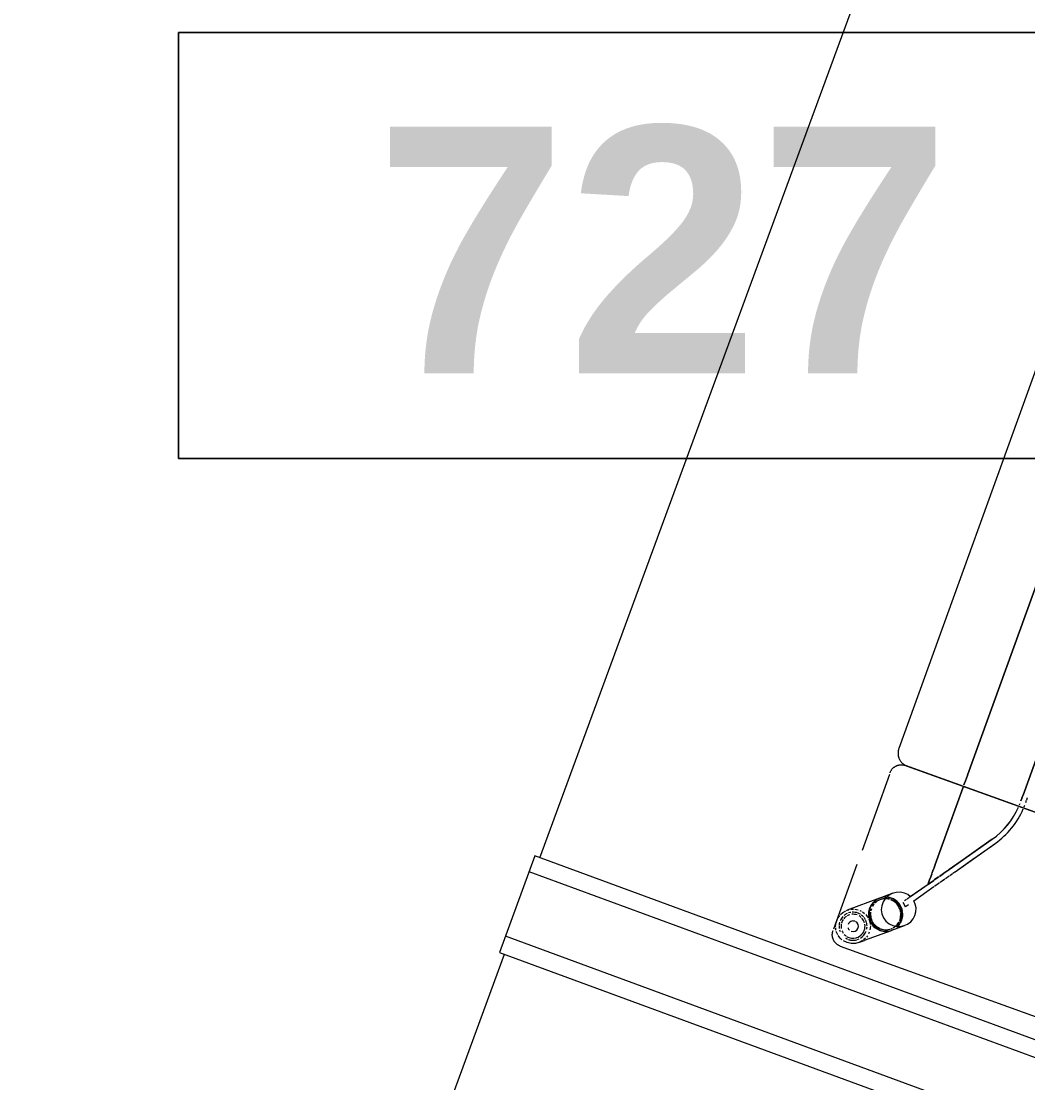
# Model space of a CAD drawing. Header units: inches. Extents: x -2349 to 1043, y -456 to 2193.
# Drawn here: x -86.7 to -50.02, y 388.61 to 427.31 of the extents above; entities that cross this region are included whole.
import ezdxf

# ---------------------------------------------------------------- set-up
doc = ezdxf.new("R2010")
doc.units = ezdxf.units.IN
doc.header["$MEASUREMENT"] = 0
for name, color, linetype, lineweight in [('A-AREA-IDEN', 2, 'Continuous', 9), ('A-DETL', 90, 'Continuous', 9), ('A-WALL', 113, 'Continuous', 13), ('A-WALL-PATT', 111, 'Continuous', 13), ('I-FURN', 30, 'Continuous', 9), ('I-WALL', 2, 'Continuous', 13)]:
    doc.layers.add(name, color=color, linetype=linetype, lineweight=lineweight)
doc.styles.add('Swis721 Lt BT_B', font='', dxfattribs={"height": 9})
doc.styles.get('Swis721 Lt BT_B').set_extended_font_data('Swis721 Lt BT', bold=True)
pattern_1 = [(0, (0, 0), (30.72, 7.68), [1.267, -21.773, 1.267, -21.773, -122.88]), (0, (0, 0), (30.72, 7.68), [-46.08, 1.267, -44.813, 1.267, -21.773, -53.76]), (0, (0, 0), (30.72, 7.68), [-115.2, 1.267, -14.093, 1.267, -37.133]), (120, (11.52, 3.84), (-22.01108, 22.7643), [1.267, -21.773, 1.267, -21.773, -122.88]), (120, (11.52, 3.84), (-22.01108, 22.7643), [-46.08, 1.267, -44.813, 1.267, -21.773, -53.76]), (120, (11.52, 3.84), (-22.01108, 22.7643), [-115.2, 1.267, -14.093, 1.267, -37.133]), (240, (15.36, 19.2), (-8.70892, -30.4443), [1.267, -21.773, 1.267, -21.773, -122.88]), (240, (15.36, 19.2), (-8.70892, -30.4443), [-46.08, 1.267, -44.813, 1.267, -21.773, -53.76]), (240, (15.36, 19.2), (-8.70892, -30.4443), [-115.2, 1.267, -14.093, 1.267, -37.133])]

# ---------------------------------------------------------------- blocks, each defined once
blk = doc.blocks.new('HighTower_Tombolo_2SeatSofa - HT3620-V28-7TH FLOOR POWER _ SIGNAL')
at = {"layer": 'I-FURN'}
for p, q in [((25.562, 12.248), (0.438, 12.248)), ((25.369, 12.042), (25.52, 12.026)), ((25.666, 12.235), (25.683, 12.231)), ((24.798, 11.748), (24.004, 11.075)), ((24.757, 11.554), (24.777, 11.619)), ((24.793, 11.659), (24.841, 11.747)), ((24.951, 11.877), (24.803, 11.752)), ((24.866, 11.784), (24.951, 11.877)), ((24.951, 11.877), (24.966, 11.89)), ((25.788, 11.89), (25.88, 11.79)), ((25.907, 11.749), (25.944, 11.68)), ((25.959, 11.645), (25.989, 11.541)), ((26, 9.247), (26, 11.748)), ((24.739, 11.41), (24.743, 11.479)), ((24.754, 11.266), (24.743, 11.327)), ((24.78, 11.181), (24.759, 11.244)), ((25.989, 11.303), (25.959, 11.199)), ((25.996, 11.498), (25.996, 11.346)), ((23.991, 11.064), (23.61, 10.741)), ((24.041, 11.032), (24.027, 11.02)), ((24.85, 11.047), (24.799, 11.137)), ((24.812, 10.121), (25.773, 10.936)), ((24.925, 10.96), (24.852, 11.046)), ((25.008, 10.892), (24.951, 10.935)), ((25.076, 10.851), (25.018, 10.885)), ((25.651, 10.854), (25.61, 10.835)), ((25.771, 10.934), (25.714, 10.891)), ((25.788, 10.948), (25.773, 10.936)), ((25.874, 11.043), (25.812, 10.971)), ((25.889, 11.063), (25.875, 11.044)), ((25.944, 11.163), (25.891, 11.067)), ((25.219, 10.8), (25.135, 10.825)), ((25.336, 10.784), (25.279, 10.789)), ((25.52, 10.804), (25.394, 10.784)), ((25.605, 10.833), (25.564, 10.817)), ((23.816, 10.086), (23.741, 9.979)), ((23.816, 10.086), (23.741, 9.979)), ((24.418, 9.788), (24.798, 10.11)), ((24.762, 10.153), (24.775, 10.165)), ((23.603, 9.781), (23.089, 9.048)), ((23.603, 9.781), (23.089, 9.048)), ((23.317, 9.047), (23.798, 9.733)), ((23.317, 9.047), (23.763, 9.684)), ((23.763, 9.684), (23.798, 9.733)), ((23.806, 9.745), (23.847, 9.803)), ((23.806, 9.745), (23.847, 9.803)), ((23.863, 9.826), (23.915, 9.901)), ((23.863, 9.826), (23.916, 9.901)), ((23.074, 9.026), (22.942, 8.838)), ((23.074, 9.026), (22.942, 8.838)), ((23.17, 8.836), (23.303, 9.026)), ((23.303, 9.026), (23.17, 8.836)), ((23.317, 8.835), (23.317, 9.026)), ((23.317, 9.026), (23.317, 8.835)), ((22.795, 8.628), (22.697, 8.488)), ((22.795, 8.628), (22.697, 8.488)), ((22.927, 8.816), (22.81, 8.649)), ((22.927, 8.816), (22.817, 8.659)), ((22.925, 8.487), (23.024, 8.628)), ((23.024, 8.628), (22.925, 8.486)), ((23.156, 8.816), (23.037, 8.647)), ((23.046, 8.659), (23.156, 8.816)), ((23.317, 8.645), (23.317, 8.816)), ((23.317, 8.816), (23.317, 8.645)), ((23.317, 8.484), (23.317, 8.628)), ((23.317, 8.628), (23.317, 8.484)), ((26, 5.756), (26, 8.7)), ((22.548, 8.275), (21.521, 6.808)), ((22.777, 8.275), (21.674, 6.7)), ((22.601, 8.351), (22.554, 8.284)), ((22.601, 8.35), (22.554, 8.284)), ((22.684, 8.47), (22.61, 8.364)), ((22.685, 8.47), (22.611, 8.365)), ((22.829, 8.35), (22.782, 8.283)), ((22.783, 8.284), (22.83, 8.351)), ((22.839, 8.364), (22.914, 8.47)), ((22.913, 8.47), (22.839, 8.363)), ((23.317, 8.361), (23.317, 8.47)), ((23.317, 8.47), (23.317, 8.361)), ((23.317, 8.281), (23.317, 8.35)), ((23.317, 8.35), (23.317, 8.281)), ((23.317, 5.274), (23.317, 8.275)), ((23.317, 8.275), (23.317, 5.274)), ((21.535, 6.828), (21.521, 6.808)), ((21.674, 6.7), (21.764, 6.828)), ((0.438, 5.248), (25.562, 5.248)), ((25.5, 5.248), (0.5, 5.248)), ((23.317, 5.126), (23.317, 5.189)), ((23.317, 5.189), (23.317, 5.126)), ((23.317, 5.037), (23.317, 5.119)), ((23.317, 5.119), (23.317, 5.037)), ((25.567, 5.248), (25.562, 5.248)), ((20.978, 5.029), (20.978, 4.942)), ((20.978, 5.029), (20.978, 4.942)), ((20.978, 4.923), (20.978, 4.831)), ((20.978, 4.923), (20.978, 4.831)), ((21.166, 5.029), (21.166, 4.942)), ((21.166, 4.942), (21.166, 5.029)), ((21.166, 4.923), (21.166, 4.83)), ((21.166, 4.83), (21.166, 4.923)), ((21.166, 4.81), (21.166, -6.592)), ((21.166, -6.592), (21.166, 4.81)), ((23.317, 4.933), (23.317, 5.029)), ((23.317, 5.029), (23.317, 4.933)), ((23.317, 4.82), (23.317, 4.923)), ((23.317, 4.923), (23.317, 4.82)), ((23.317, -10.552), (23.317, 4.81)), ((23.317, 4.81), (23.317, -10.552)), ((26, -13.252), (26, 4.748))]:
    blk.add_line(p, q, dxfattribs=at)
at = {"layer": 'I-FURN', "flags": 128}
for points in [[(24.966, 11.89), (25.076, 11.965), (25.157, 12.002)], [(25.162, 12.003), (25.219, 12.021), (25.369, 12.042)], [(25.562, 12.248), (25.58, 12.247), (25.597, 12.246), (25.615, 12.244), (25.632, 12.242), (25.649, 12.239), (25.666, 12.235)], [(25.581, 12.008), (25.663, 11.974), (25.768, 11.906)], [(25.683, 12.231), (25.7, 12.225), (25.717, 12.22), (25.733, 12.213), (25.749, 12.206), (25.765, 12.198), (25.78, 12.19), (25.795, 12.181), (25.81, 12.171), (25.824, 12.161), (25.838, 12.15), (25.851, 12.139), (25.864, 12.127), (25.876, 12.115)], [(25.876, 12.115), (25.888, 12.102), (25.9, 12.089), (25.911, 12.075), (25.921, 12.061), (25.931, 12.046), (25.94, 12.032), (25.948, 12.016), (25.956, 12.001), (25.964, 11.985), (25.97, 11.969), (25.976, 11.952)], [(25.976, 11.952), (25.982, 11.936), (25.986, 11.919), (25.99, 11.902), (25.994, 11.884), (25.996, 11.867), (25.998, 11.85), (25.999, 11.832), (26, 11.815), (26, 11.81)], [(24.014, 10.893), (23.876, 10.876), (23.744, 10.829), (23.626, 10.754), (23.526, 10.656), (23.45, 10.538), (23.402, 10.407), (23.383, 10.27), (23.396, 10.132), (23.438, 10), (23.508, 9.881), (23.603, 9.781)], [(24.014, 9.635), (24.165, 9.656), (24.307, 9.712), (24.432, 9.8), (24.533, 9.915), (24.604, 10.05), (24.64, 10.198), (24.64, 10.35), (24.604, 10.496), (24.533, 10.63), (24.432, 10.742), (24.307, 10.826), (24.165, 10.877), (24.014, 10.893)], [(23.963, 9.968), (23.887, 10.025), (23.821, 10.093)], [(23.763, 9.684), (23.886, 9.647), (24.014, 9.635)], [(22.548, 8.275), (22.178, 7.746), (21.535, 6.828)], [(21.764, 6.828), (22.407, 7.746), (22.777, 8.275)], [(25.999, 5.65), (25.997, 5.633), (25.994, 5.615), (25.991, 5.598), (25.987, 5.581), (25.983, 5.564), (25.978, 5.547), (25.972, 5.531), (25.965, 5.515), (25.958, 5.499), (25.951, 5.483), (25.942, 5.468), (25.933, 5.453), (25.924, 5.438), (25.913, 5.424), (25.903, 5.41), (25.891, 5.397), (25.88, 5.384), (25.867, 5.371), (25.855, 5.359), (25.841, 5.348), (25.828, 5.337), (25.813, 5.327), (25.799, 5.317)], [(26, 5.685), (26, 5.668), (25.999, 5.65)], [(26, 4.748), (26, 4.768), (25.998, 4.788), (25.996, 4.807), (25.994, 4.827), (25.99, 4.847), (25.986, 4.866), (25.981, 4.886), (25.975, 4.905), (25.968, 4.924), (25.961, 4.942), (25.952, 4.961), (25.943, 4.978), (25.934, 4.996), (25.924, 5.013), (25.913, 5.03), (25.901, 5.046), (25.889, 5.062), (25.876, 5.077), (25.862, 5.092), (25.848, 5.106), (25.834, 5.12), (25.819, 5.133), (25.803, 5.145), (25.787, 5.157), (25.77, 5.168), (25.753, 5.179), (25.736, 5.189), (25.718, 5.198), (25.7, 5.206), (25.681, 5.214), (25.662, 5.22), (25.643, 5.227), (25.624, 5.232), (25.605, 5.237), (25.585, 5.24), (25.565, 5.243), (25.545, 5.246), (25.525, 5.247), (25.505, 5.248), (25.5, 5.248)], [(25.769, 5.299), (25.753, 5.291), (25.737, 5.284), (25.721, 5.277), (25.705, 5.271), (25.688, 5.266), (25.671, 5.261), (25.654, 5.257), (25.637, 5.254), (25.62, 5.251), (25.602, 5.249), (25.585, 5.248), (25.567, 5.248)], [(25.799, 5.317), (25.784, 5.308), (25.769, 5.299)]]:
    blk.add_lwpolyline(points, dxfattribs=at)
at = {"layer": 'I-FURN'}
for centre, radius, start, end in [((25.369, 11.409), 0.511, 141.7483, 180), ((25.369, 11.409), 0.511, 141.7483, 180), ((25.369, 11.409), 0.437, 150, 210), ((25.369, 11.409), 0.437, 121.5715, 150), ((25.369, 11.409), 0.511, 128.7494, 135), ((25.369, 11.409), 0.511, 128.7494, 135), ((25.369, 11.409), 0.511, 103.0326, 124.8781), ((25.369, 11.409), 0.511, 103.0326, 124.8781), ((25.369, 11.409), 0.437, 90, 116.4952), ((25.369, 11.409), 0.511, 90, 102.6081), ((25.369, 11.409), 0.511, 90, 102.6081), ((25.369, 11.409), 0.437, 77.4987, 90), ((25.369, 11.409), 0.511, 77.0963, 86.029), ((25.369, 11.409), 0.511, 77.0963, 86.029), ((25.369, 11.409), 0.437, 63.0278, 74.2953), ((25.369, 11.409), 0.437, 41.42, 54.3222), ((25.369, 11.409), 0.437, 8.9324, 30), ((25.369, 11.409), 0.511, 34.981, 42.1316), ((25.369, 11.409), 0.511, 34.981, 42.1316), ((25.369, 11.409), 0.511, 16.0727, 28.7225), ((25.369, 11.409), 0.511, 16.0727, 28.7225), ((25.369, 11.409), 0.511, 188.099, 198.1111), ((25.369, 11.409), 0.511, 188.099, 198.1111), ((25.369, 11.409), 0.193, 90, 260.7202), ((25.369, 11.409), 0.193, 90, 260.7202), ((25.369, 11.409), 0.193, 270, 0), ((25.369, 11.409), 0.193, 270, 0), ((25.369, 11.409), 0.193, 37.8855, 68.3404), ((25.369, 11.409), 0.193, 37.8855, 68.3404), ((25.369, 11.409), 0.437, 322.4903, 340.5537), ((25.369, 11.409), 0.437, 345.702, 4.5488), ((25.369, 11.409), 0.511, 335.8985, 356.3679), ((25.369, 11.409), 0.511, 335.8985, 356.3679), ((25.369, 11.409), 0.511, 2.6641, 14.2979), ((25.369, 11.409), 0.511, 2.6641, 14.2979), ((25.369, 11.409), 0.511, 201.5585, 212.1803), ((25.369, 11.409), 0.511, 201.5585, 212.1803), ((25.369, 11.409), 0.511, 214.5235, 225), ((25.369, 11.409), 0.511, 214.5235, 225), ((25.369, 11.409), 0.437, 215.7087, 241.5568), ((25.369, 11.409), 0.511, 226.662, 238.581), ((25.369, 11.409), 0.511, 226.662, 238.581), ((25.369, 11.409), 0.511, 242.3118, 253.4372), ((25.369, 11.409), 0.511, 242.3118, 253.4372), ((25.369, 11.409), 0.437, 247.4193, 258.8401), ((25.369, 11.409), 0.511, 258.2162, 268.3128), ((25.369, 11.409), 0.511, 258.2162, 268.3128), ((25.369, 11.409), 0.437, 270, 295.3723), ((25.369, 11.409), 0.511, 270, 293.661), ((25.369, 11.409), 0.511, 270, 293.661), ((25.369, 11.409), 0.511, 298.2841, 308.1211), ((25.369, 11.409), 0.511, 298.2841, 308.1211), ((25.369, 11.409), 0.437, 305.2632, 318.58), ((25.369, 11.409), 0.511, 315, 329.2594), ((25.369, 11.409), 0.511, 315, 329.2594), ((23.978, 5.087), 3, 145, 176.2945), ((23.978, 5.087), 3, 145, 176.2945), ((23.978, 5.087), 2.813, 145, 176.0569), ((23.978, 5.087), 2.812, 145, 176.0569), ((23.978, 5.087), 3, 178.0386, 179.134), ((23.978, 5.087), 3, 178.0386, 179.134), ((23.978, 5.087), 2.813, 177.9078, 179.087), ((23.978, 5.087), 2.813, 177.9078, 179.087)]:
    blk.add_arc(centre, radius, start, end, dxfattribs=at)
for centre, major_axis, start_param, end_param in [((24.394, 10.587), (-0.404, 0.477), 0.382364, 0.623225), ((24.408, 10.598), (-0.404, 0.477), 0.41795, 0.656688), ((24.394, 10.587), (-0.367, 0.433), 0.166521, 0.415666), ((24.408, 10.598), (-0.367, 0.433), 0.171486, 0.452287), ((24.394, 10.587), (-0.404, 0.477), 5.588023, 6.373421), ((24.408, 10.598), (-0.404, 0.477), 5.588023, 6.373421), ((24.394, 10.587), (-0.367, 0.433), 0, 0.090235), ((24.394, 10.587), (-0.367, 0.433), 5.588023, 6.20554), ((24.408, 10.598), (-0.367, 0.433), 5.588023, 6.202323), ((24.394, 10.587), (-0.404, 0.477), 3.141593, 5.588023), ((24.408, 10.598), (-0.404, 0.477), 3.141593, 5.588023), ((24.408, 10.598), (-0.367, 0.433), 5.479416, 5.588023), ((24.394, 10.587), (-0.367, 0.433), 5.273098, 5.460273), ((24.408, 10.598), (-0.367, 0.433), 5.264608, 5.460592), ((24.394, 10.587), (-0.367, 0.433), 5.050468, 5.237151), ((24.408, 10.598), (-0.367, 0.433), 5.043978, 5.23962), ((24.394, 10.587), (-0.367, 0.433), 4.822752, 5.011579), ((24.408, 10.598), (-0.367, 0.433), 4.819813, 5.016945), ((24.394, 10.587), (-0.367, 0.433), 4.406863, 4.786184), ((24.408, 10.598), (-0.367, 0.433), 4.398106, 4.794783), ((24.408, 10.598), (-0.404, 0.477), 0.691956, 2.44643), ((24.394, 10.587), (-0.404, 0.477), 0.656157, 0.875634), ((24.394, 10.587), (-0.404, 0.477), 0.909427, 1.338401), ((24.394, 10.587), (-0.367, 0.433), 0.738413, 1.601178), ((24.394, 10.587), (-0.367, 0.433), 0.435652, 0.686089), ((24.408, 10.598), (-0.367, 0.433), 0.898356, 1.29013), ((24.408, 10.598), (-0.367, 0.433), 0.474812, 0.722913), ((24.394, 10.587), (-0.367, 0.433), 4.235636, 4.372562), ((24.394, 10.587), (-0.367, 0.433), 3.659607, 3.819948), ((24.408, 10.598), (-0.367, 0.433), 4.224347, 4.375076), ((24.408, 10.598), (-0.367, 0.433), 3.659511, 3.82876), ((24.394, 10.587), (-0.367, 0.433), 4.017226, 4.152128), ((24.408, 10.598), (-0.367, 0.433), 4.017226, 4.156076), ((24.394, 10.587), (-0.404, 0.477), 1.374571, 2.44643), ((24.408, 10.598), (-0.367, 0.433), 1.361375, 1.657835), ((24.408, 10.598), (-0.367, 0.433), 1.661032, 2.419186), ((24.394, 10.587), (-0.367, 0.433), 1.727795, 2.44643), ((24.408, 10.598), (-0.367, 0.433), 2.752903, 2.934976), ((24.394, 10.587), (-0.367, 0.433), 2.855786, 2.944276), ((24.394, 10.587), (-0.367, 0.433), 2.97799, 3.08005), ((24.408, 10.598), (-0.367, 0.433), 2.972304, 3.071284), ((24.394, 10.587), (-0.404, 0.477), 2.954962, 3.110894), ((24.408, 10.598), (-0.404, 0.477), 2.949747, 3.11979), ((24.394, 10.587), (-0.367, 0.433), 3.141593, 3.349499), ((24.408, 10.598), (-0.367, 0.433), 3.141593, 3.364435), ((24.394, 10.587), (-0.367, 0.433), 3.405917, 3.559906), ((24.408, 10.598), (-0.367, 0.433), 3.411834, 3.575747), ((24.394, 10.587), (-0.404, 0.477), 2.44643, 2.560703), ((24.408, 10.598), (-0.404, 0.477), 2.44643, 2.527961), ((24.408, 10.598), (-0.367, 0.433), 2.500665, 2.661678), ((24.394, 10.587), (-0.367, 0.433), 2.532918, 2.772227), ((24.408, 10.598), (-0.404, 0.477), 2.547818, 2.883654), ((24.394, 10.587), (-0.404, 0.477), 2.579508, 2.893892), ((24.408, 10.598), (-0.367, 0.433), 2.661678, 2.74185)]:
    blk.add_ellipse(centre, major_axis=major_axis, ratio=0.984702, start_param=start_param, end_param=end_param, dxfattribs=at)
blk = doc.blocks.new('Room Tag - Room Name and Number-3379422-7TH FLOOR POWER _ SIGNAL')
at = {"layer": 'A-AREA-IDEN'}
for p, q in [((-0.18806, -0.16357), (-0.18806, -0.00182)), ((-0.18806, -0.00182), (0.18694, -0.00182)), ((0.18694, -0.00182), (-0.18806, -0.00182)), ((-0.18806, -0.00182), (-0.18806, -0.16357)), ((0.18694, -0.00182), (0.18694, -0.16357)), ((0.18694, -0.16357), (0.18694, -0.00182)), ((0.18694, -0.16357), (-0.18806, -0.16357)), ((-0.18806, -0.16357), (0.18694, -0.16357))]:
    blk.add_line(p, q, dxfattribs=at)

msp = doc.modelspace()

# ---------------------------------------------------------------- hatches: boundary and pattern name
at = {"layer": 'A-WALL-PATT', "lineweight": 9}
h = msp.add_hatch(dxfattribs=at)
h.set_pattern_fill('FP_1', color=256, style=0, pattern_type=2)
h.set_pattern_definition(pattern_1)
h.paths.add_polyline_path([(104.669, 332.749), (104.878, 333.338), (-3.804, 373.293), (-4.02, 372.706), (103.835, 333.056)], flags=0)
h.paths.add_polyline_path([(-7.539, 374), (-7.324, 374.587), (-67.979, 396.885), (-68.195, 396.299), (-7.85, 374.114)], flags=0)
h = msp.add_hatch(dxfattribs=at)
h.set_pattern_fill('FP_1', color=256, style=0, pattern_type=2)
h.set_pattern_definition(pattern_1)
h.paths.add_polyline_path([(104.421, 330.177), (105.256, 332.534), (-4.606, 372.922), (-5.469, 370.575), (103.835, 330.393)], flags=0)
h.paths.add_polyline_path([(-7.815, 371.438), (-6.953, 373.785), (-68.195, 396.299), (-69.057, 393.952), (-8.402, 371.654)], flags=0)
h = msp.add_hatch(dxfattribs=at)
h.set_pattern_fill('FP_1', color=256, style=0, pattern_type=2)
h.set_pattern_definition(pattern_1)
h.paths.add_polyline_path([(103.626, 329.804), (103.835, 330.393), (-4.882, 370.36), (-5.098, 369.773), (102.023, 330.393)], flags=0)
h.paths.add_polyline_path([(-8.618, 371.067), (-8.402, 371.654), (-69.057, 393.952), (-69.273, 393.366), (-8.977, 371.199)], flags=0)

# ---------------------------------------------------------------- linework, layer by layer
at = {"layer": 'A-DETL', "lineweight": 13}
for p, q in [((-67.8, 396.817), (-39.269, 474.426)), ((-97.215, 316.803), (-69.092, 393.301))]:
    msp.add_line(p, q, dxfattribs=at)
at = {"layer": 'A-WALL'}
for p, q in [((-7.539, 374), (-68.195, 396.299)), ((-8.402, 371.654), (-69.057, 393.952))]:
    msp.add_line(p, q, dxfattribs=at)
at = {"layer": 'I-WALL'}
for p, q in [((-67.979, 396.885), (-69.273, 393.366)), ((-7.324, 374.587), (-67.979, 396.885)), ((-69.273, 393.366), (-8.618, 371.067))]:
    msp.add_line(p, q, dxfattribs=at)

# ---------------------------------------------------------------- block references
at = {"layer": 'A-AREA-IDEN', "xscale": 95.99999999999994, "yscale": 95.99999999999994, "zscale": 95.99999999999994}
msp.add_blockref('Room Tag - Room Name and Number-3379422-7TH FLOOR POWER _ SIGNAL', (-62.912, 427.07), dxfattribs=at)
at = {"layer": 'I-FURN', "rotation": 160.1459571155227}
msp.add_blockref('HighTower_Tombolo_2SeatSofa - HT3620-V28-7TH FLOOR POWER _ SIGNAL', (-28.651, 396.432), dxfattribs=at)

# ---------------------------------------------------------------- texts
at = {"layer": 'A-AREA-IDEN', "insert": (-73.808, 423.468), "char_height": 9, "width": 25.452, "attachment_point": 1, "style": 'Swis721 Lt BT_B'}
msp.add_mtext('727', dxfattribs=at)

doc.saveas('drawing.dxf')
